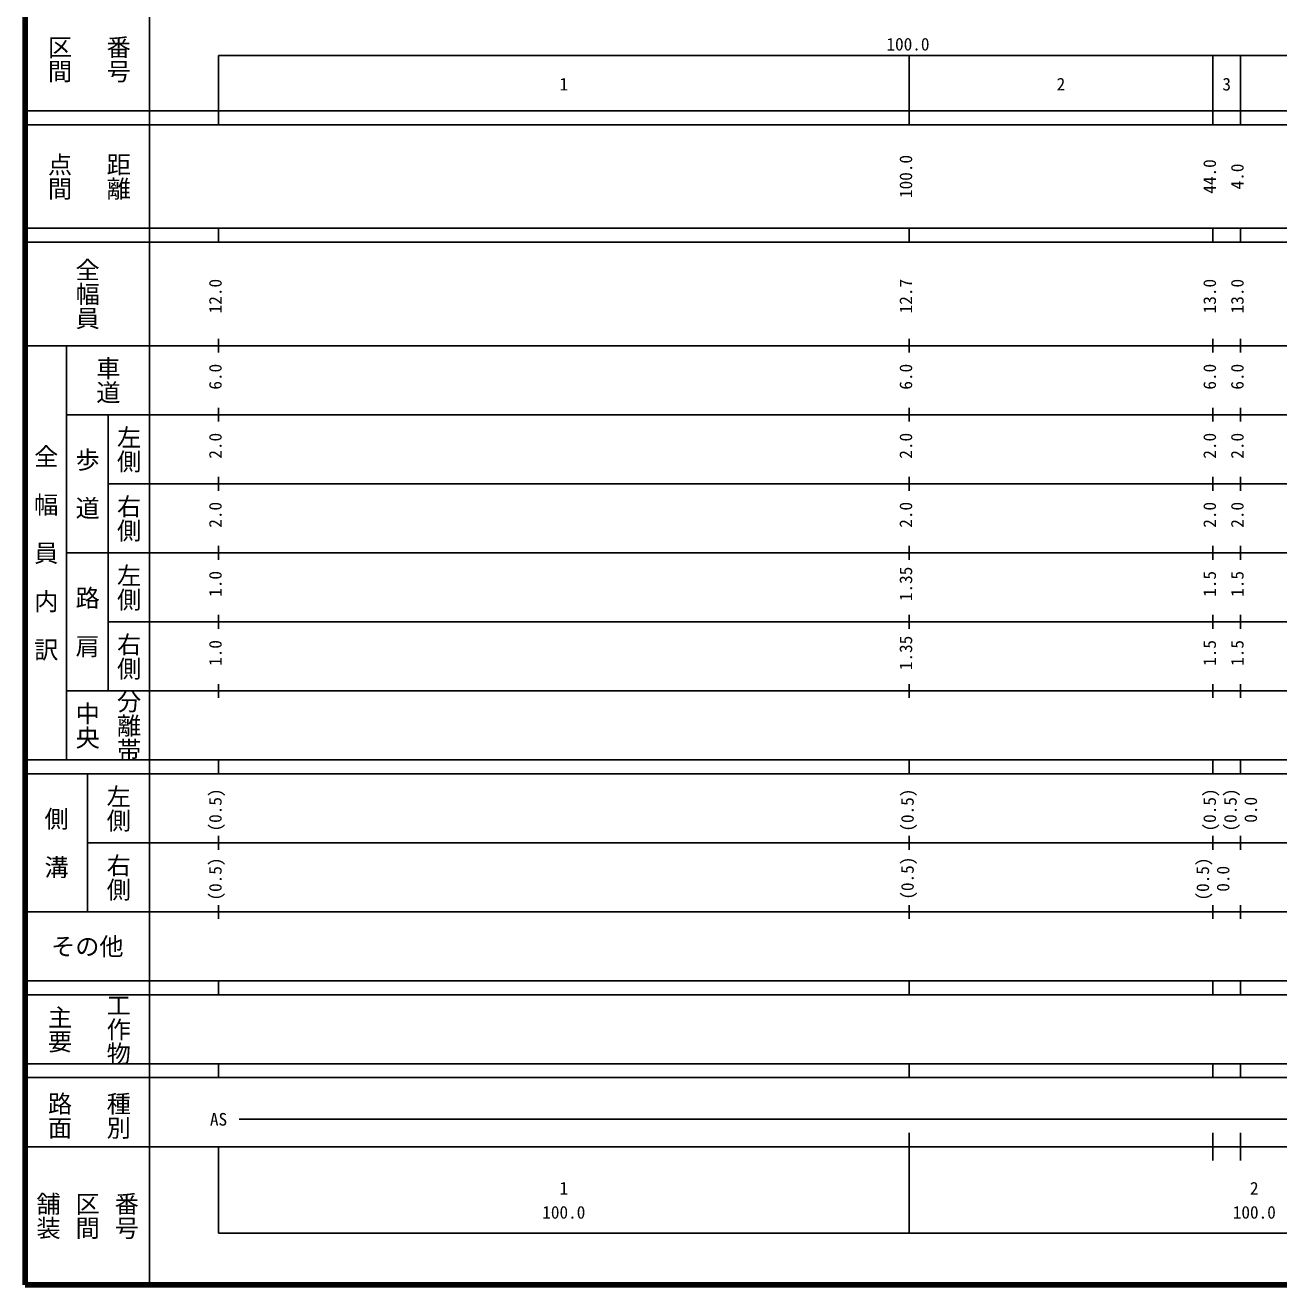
# Model space of a CAD drawing. Units: millimetres, scale not verified. Extents: x 40006 to 680102, y 20003 to 380057.
# Drawn here: x 40006 to 221583, y 20003 to 202440 of the extents above; entities that cross this region are included whole.
import ezdxf
from ezdxf.enums import TextEntityAlignment as Align

# ---------------------------------------------------------------- set-up
doc = ezdxf.new("R2010")
doc.units = ezdxf.units.MM
doc.header["$LTSCALE"] = 1000.15
doc.layers.add('M-TTL', color=2, linetype='Continuous', lineweight=140)
doc.layers.add('M-TTL-BAND', color=7, linetype='Continuous', lineweight=25)
doc.styles.add('@ＭＳ ゴシック', font='')
doc.styles.add('ＭＳ ゴシック', font='')
doc.styles.get('@ＭＳ ゴシック').set_extended_font_data('@MS Gothic')
doc.styles.get('ＭＳ ゴシック').set_extended_font_data('MS Gothic')

msp = doc.modelspace()

# ---------------------------------------------------------------- linework, layer by layer
at = {"layer": 'M-TTL'}
for p, q in [((40006, 380057), (40006, 20003)), ((40006, 20003), (680102, 20003))]:
    msp.add_line(p, q, dxfattribs=at)
at = {"layer": 'M-TTL-BAND'}
for p, q in [((58009, 370056), (58009, 20003)), ((68010, 198030), (579087, 198030)), ((68010, 198030), (68010, 188028)), ((168025, 188028), (168025, 198030)), ((212032, 188028), (212032, 198030)), ((216032, 188028), (216032, 198030)), ((40006, 190028), (579087, 190028)), ((40006, 188028), (579087, 188028)), ((40006, 173026), (579087, 173026)), ((68010, 171026), (68010, 173026)), ((168025, 171026), (168025, 173026)), ((212032, 171026), (212032, 173026)), ((216032, 171026), (216032, 173026)), ((40006, 171026), (579087, 171026)), ((68010, 155023), (68010, 157024)), ((168025, 155023), (168025, 157024)), ((212032, 155023), (212032, 157024)), ((216032, 155023), (216032, 157024)), ((40006, 156023), (579087, 156023)), ((46007, 96014), (46007, 156023)), ((46007, 146022), (579087, 146022)), ((52008, 146022), (52008, 106016)), ((68010, 145022), (68010, 147022)), ((168025, 145022), (168025, 147022)), ((212032, 145022), (212032, 147022)), ((216032, 145022), (216032, 147022)), ((68010, 135020), (68010, 137021)), ((168025, 135020), (168025, 137021)), ((212032, 135020), (212032, 137021)), ((216032, 135020), (216032, 137021)), ((52008, 136020), (579087, 136020)), ((46007, 126019), (579087, 126019)), ((68010, 125019), (68010, 127019)), ((168025, 125019), (168025, 127019)), ((212032, 125019), (212032, 127019)), ((216032, 125019), (216032, 127019)), ((68010, 115017), (68010, 117018)), ((168025, 115017), (168025, 117018)), ((212032, 115017), (212032, 117018)), ((216032, 115017), (216032, 117018)), ((52008, 116017), (579087, 116017)), ((46007, 106016), (579087, 106016)), ((68010, 105016), (68010, 107016)), ((168025, 105016), (168025, 107016)), ((212032, 105016), (212032, 107016)), ((216032, 105016), (216032, 107016)), ((40006, 96014), (579087, 96014)), ((68010, 94014), (68010, 96014)), ((168025, 94014), (168025, 96014)), ((212032, 94014), (212032, 96014)), ((216032, 94014), (216032, 96014)), ((40006, 94014), (579087, 94014)), ((49007, 94014), (49007, 74011)), ((49007, 84013), (579087, 84013)), ((68010, 83012), (68010, 85013)), ((168025, 83012), (168025, 85013)), ((212032, 83012), (212032, 85013)), ((216032, 83012), (216032, 85013)), ((68010, 73011), (68010, 75011)), ((168025, 73011), (168025, 75011)), ((212032, 73011), (212032, 75011)), ((216032, 73011), (216032, 75011)), ((40006, 74011), (579087, 74011)), ((40006, 64010), (579087, 64010)), ((68010, 62009), (68010, 64010)), ((168025, 62009), (168025, 64010)), ((212032, 62009), (212032, 64010)), ((216032, 62009), (216032, 64010)), ((40006, 62009), (579087, 62009)), ((40006, 52008), (579087, 52008)), ((68010, 50007), (68010, 52008)), ((168025, 50008), (168025, 52008)), ((212032, 50008), (212032, 52008)), ((216032, 50008), (216032, 52008)), ((40006, 50007), (579087, 50007)), ((71011, 44007), (567900, 44010)), ((168025, 27504), (168025, 42006)), ((212032, 38006), (212032, 42006)), ((216032, 38006), (216032, 42006)), ((40006, 40006), (579087, 40006)), ((68010, 40006), (68010, 27504)), ((68010, 27504), (579087, 27504))]:
    msp.add_line(p, q, dxfattribs=at)

# ---------------------------------------------------------------- texts
at = {"layer": 'M-TTL-BAND', "style": '@ＭＳ ゴシック'}
for s, p in [('番号', (53508, 197530)), ('区間', (45007, 197530)), ('点間', (45007, 180527)), ('距離', (53508, 180527)), ('全幅員', (49007, 163525)), ('車道', (52008, 151023)), ('左側', (55008, 141021)), ('全\u3000幅\u3000員\u3000内\u3000訳', (43006, 126019)), ('歩\u3000道', (49007, 136020)), ('右側', (55008, 131020)), ('左側', (55008, 121018)), ('路\u3000肩', (49007, 116017)), ('右側', (55008, 111017)), ('分離帯', (55008, 101015)), ('中央', (49007, 101015)), ('左側', (53508, 89013)), ('側\u3000溝', (44507, 84013)), ('右側', (53508, 79012)), ('主要', (45007, 57009)), ('工作物', (53508, 57009)), ('路面', (45007, 44507)), ('種別', (53508, 44507)), ('舗装', (43340, 30004)), ('区間', (49007, 30004)), ('番号', (54675, 30004))]:
    msp.add_text(s, height=2566, rotation=270, dxfattribs=at).set_placement(p, align=Align.MIDDLE_CENTER)
at = {"layer": 'M-TTL-BAND', "style": 'ＭＳ ゴシック'}
for s, p in [('100.0', (167870, 198224)), ('1', (118018, 192434)), ('2', (190029, 192434)), ('3', (214032, 192434)), ('AS', (68010, 42506)), ('1', (118018, 32528)), ('2', (218033, 32528)), ('100.0', (118018, 29037)), ('100.0', (218033, 29037))]:
    msp.add_text(s, height=1833, dxfattribs=at).set_placement(p, align=Align.BOTTOM_CENTER)
for s, p in [('100.0', (169025, 180527)), ('44.0', (213032, 180527)), ('4.0', (217033, 180527)), ('12.0', (69010, 163199)), ('12.7', (169025, 163199)), ('13.0', (213032, 163199)), ('13.0', (217033, 163199)), ('6.0', (69010, 151523)), ('6.0', (169025, 151523)), ('6.0', (213032, 151523)), ('6.0', (217033, 151523)), ('2.0', (69010, 141521)), ('2.0', (169025, 141521)), ('2.0', (213032, 141521)), ('2.0', (217033, 141521)), ('2.0', (69010, 131520)), ('2.0', (169025, 131520)), ('2.0', (213032, 131520)), ('2.0', (217033, 131520)), ('1.0', (69010, 121518)), ('1.35', (169025, 121518)), ('1.5', (213032, 121518)), ('1.5', (217033, 121518)), ('1.0', (69010, 111517)), ('1.35', (169025, 111517)), ('1.5', (213032, 111517)), ('1.5', (217033, 111517)), ('(0.5)', (69010, 88777)), ('(0.5)', (169253, 88753)), ('(0.5)', (213032, 88777)), ('(0.5)', (216032, 88777)), ('0.0', (218979, 88798)), ('(0.5)', (69010, 78776)), ('(0.5)', (169253, 78903)), ('(0.5)', (212032, 78776)), ('0.0', (214971, 78805))]:
    msp.add_text(s, height=1833, rotation=90, dxfattribs=at).set_placement(p, align=Align.BOTTOM_CENTER)
msp.add_text('その他', height=2566, dxfattribs=at).set_placement((49007, 69010), align=Align.MIDDLE_CENTER)

doc.saveas('drawing.dxf')
